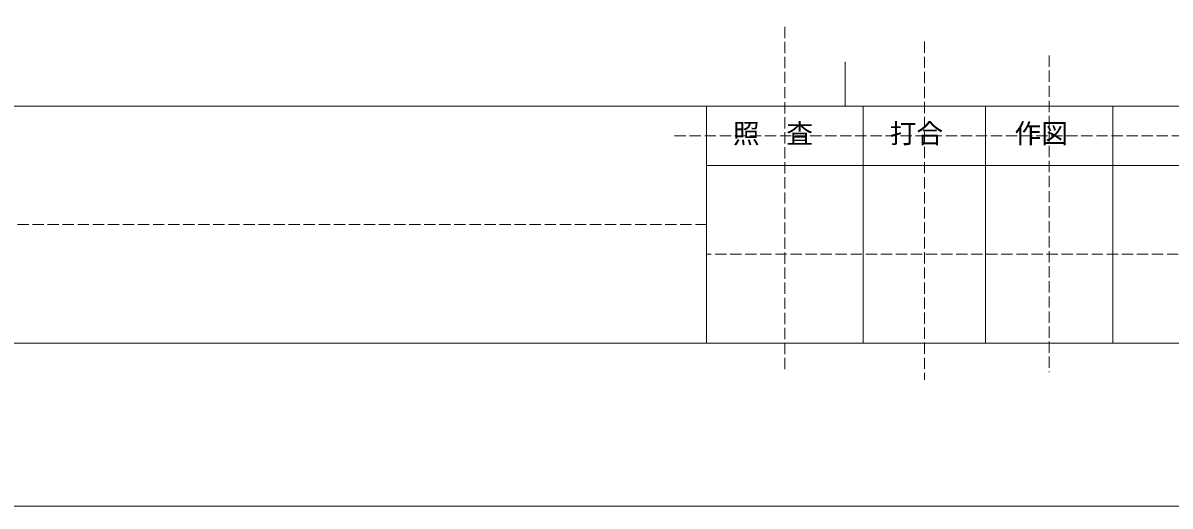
# Model space of a CAD drawing. Units: millimetres on the paper. Extents: x -420 to 420, y -297 to 297.
# Drawn here: x 41.1 to 170.1, y -297 to -242.6 of the extents above; entities that cross this region are included whole.
import ezdxf
from ezdxf.enums import TextEntityAlignment as Align

# ---------------------------------------------------------------- set-up
doc = ezdxf.new("R2010")
doc.units = ezdxf.units.MM
doc.linetypes.add('USER3', pattern=[1.693333, 1.27, -0.423333])
for name, color, linetype, lineweight in [('0-2_A-C01-補助線(非印刷)', 222, 'Continuous', 18), ('0-4_0-A01-枠A', 4, 'Continuous', 18), ('0-C_4-F', 7, 'USER3', 18)]:
    doc.layers.add(name, color=color, linetype=linetype, lineweight=lineweight)
doc.layers.add('0-3_0-A02-枠B', color=5, linetype='Continuous')
doc.styles.add('ＭＳ ゴシック', font='')
doc.styles.get('ＭＳ ゴシック').set_extended_font_data('MS Gothic')

msp = doc.modelspace()

# ---------------------------------------------------------------- linework, layer by layer
at = {"layer": '0-2_A-C01-補助線(非印刷)', "linetype": 'USER3'}
for p, q in [((126.79, -243.073), (126.79, -281.628)), ((142.468, -244.741), (142.468, -282.806)), ((156.488, -246.311), (156.488, -281.923)), ((114.38, -255.333), (215.845, -255.333)), ((117.985, -265.333), (-71.029, -265.333)), ((204.873, -268.667), (117.985, -268.667))]:
    msp.add_line(p, q, dxfattribs=at)
at = {"layer": '0-2_A-C01-補助線(非印刷)', "color": 9}
msp.add_line((133.556, -252), (133.556, -247), dxfattribs=at)
at = {"layer": '0-2_A-C01-補助線(非印刷)'}
for points in [[(-420.5, -297), (420.5, -297), (420.5, 297), (-420.5, 297)], [(-400.667, 278.667), (400.667, 278.667), (400.667, -252), (-400.667, -252)]]:
    msp.add_lwpolyline(points, close=True, dxfattribs=at)
at = {"layer": '0-4_0-A01-枠A'}
for p, q in [((-400.667, -252), (343.263, -252)), ((117.985, -252), (117.985, -278.667)), ((135.596, -252), (135.596, -278.667)), ((149.341, -252), (149.341, -278.667)), ((163.635, -252), (163.635, -278.667)), ((117.985, -258.667), (204.873, -258.667)), ((-400.667, -278.667), (345.987, -278.667))]:
    msp.add_line(p, q, dxfattribs=at)
at = {"layer": '0-C_4-F'}
msp.add_lwpolyline([(-420.5, -297), (420.5, -297), (420.5, 297), (-420.5, 297)], close=True, dxfattribs=at)

# ---------------------------------------------------------------- texts
at = {"layer": '0-3_0-A02-枠B', "color": 7, "style": 'ＭＳ ゴシック'}
for s, p in [('照\u3000査', (120.943, -256.833)), ('打合', (138.57, -256.833)), ('作図', (152.59, -256.833))]:
    msp.add_text(s, height=2.199, dxfattribs=at).set_placement(p, align=Align.BOTTOM_LEFT)

doc.saveas('drawing.dxf')
